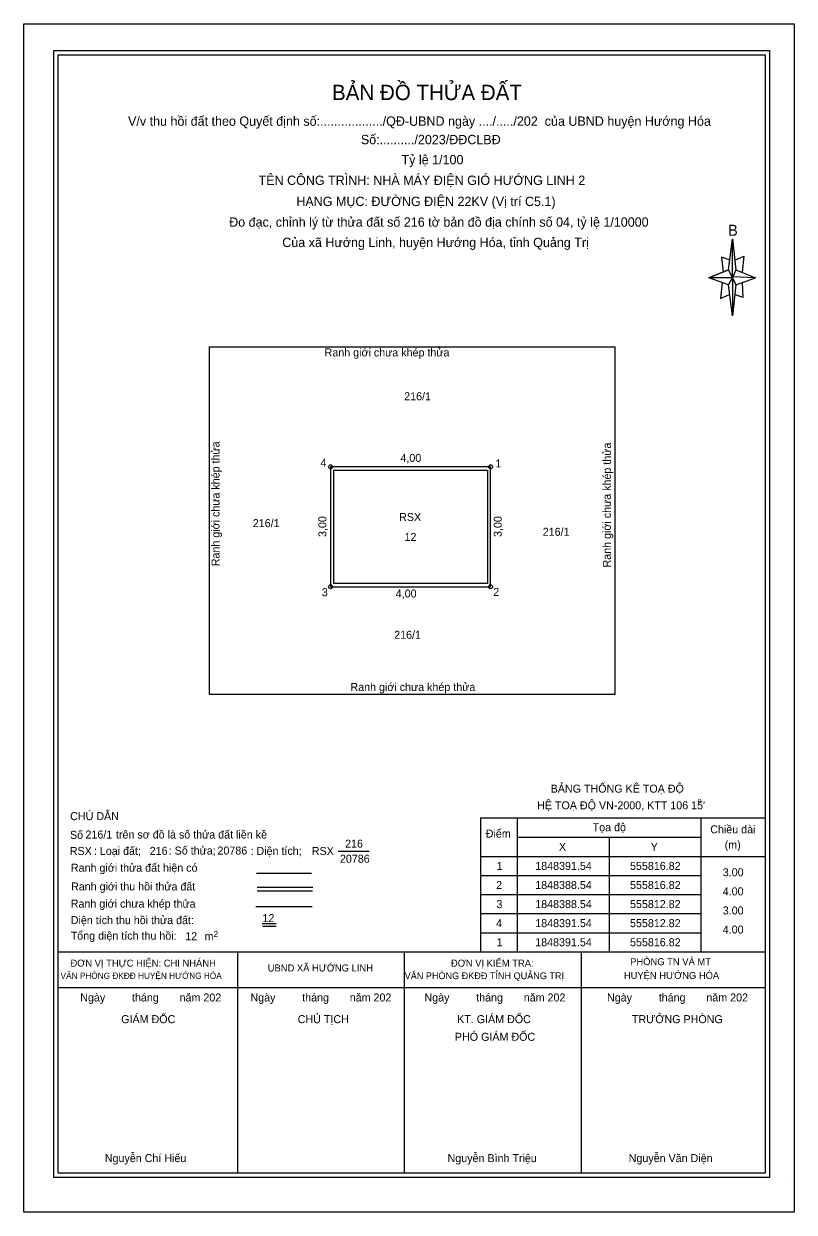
# Model space of a CAD drawing. Extents: x 554477 to 556972, y 1848154 to 1850269.
# Drawn here: x 555805.15 to 555824.41, y 1848372.9 to 1848402.61 of the extents above; entities that cross this region are included whole.
import ezdxf

# ---------------------------------------------------------------- set-up
doc = ezdxf.new("R2010")
doc.units = 0
for name, color, linetype in [('Level 10', 7, 'Continuous'), ('Level 13', 7, 'Continuous'), ('Level 16', 7, 'Continuous'), ('Level 18', 7, 'Continuous'), ('Level 2', 7, 'Continuous'), ('Level 21', 7, 'Continuous'), ('Level 27', 7, 'Continuous'), ('Level 5', 7, 'Continuous'), ('Level 55', 7, 'Continuous'), ('Level 56', 7, 'Continuous'), ('Level 6', 7, 'Continuous'), ('Level 67', 7, 'Continuous'), ('Level 68', 7, 'Continuous'), ('Level 73', 7, 'Continuous')]:
    doc.layers.add(name, color=color, linetype=linetype)

msp = doc.modelspace()

# ---------------------------------------------------------------- linework, layer by layer
at = {"layer": 'Level 10'}
msp.add_lwpolyline([(555816.82, 1848391.536), (555812.82, 1848391.536), (555812.82, 1848388.536), (555816.82, 1848388.536), (555816.82, 1848391.536)], dxfattribs=at)
at = {"layer": 'Level 13'}
msp.add_line((555813.013, 1848381.923), (555813.785, 1848381.923), dxfattribs=at)
at = {"layer": 'Level 16'}
msp.add_line((555810.99, 1848381.027), (555812.374, 1848381.027), dxfattribs=at)
for points in [[(555816.74, 1848391.456), (555816.74, 1848388.616), (555812.9, 1848388.616), (555812.9, 1848391.456), (555816.74, 1848391.456)], [(555812.36, 1848380.539), (555810.957, 1848380.539)]]:
    msp.add_lwpolyline(points, dxfattribs=at)
at = {"layer": 'Level 2'}
msp.add_lwpolyline([(555805.153, 1848402.612), (555824.409, 1848402.612), (555824.409, 1848372.9), (555805.153, 1848372.9)], close=True, dxfattribs=at)
at = {"layer": 'Level 21'}
for centre in [(555812.82, 1848391.536), (555816.82, 1848391.536), (555816.82, 1848391.536), (555812.82, 1848388.536), (555816.82, 1848388.536)]:
    msp.add_circle(centre, 0.05, dxfattribs=at)
at = {"layer": 'Level 27'}
for p, q in [((555823.68, 1848383.266), (555823.68, 1848379.411)), ((555823.68, 1848383.266), (555823.68, 1848379.411)), ((555816.568, 1848382.764), (555823.68, 1848382.764)), ((555816.568, 1848382.764), (555816.568, 1848379.411)), ((555817.486, 1848382.764), (555817.486, 1848379.411)), ((555822.074, 1848382.764), (555822.074, 1848379.411)), ((555817.486, 1848382.274), (555822.074, 1848382.274)), ((555819.78, 1848382.274), (555819.78, 1848379.411)), ((555816.568, 1848381.797), (555823.68, 1848381.797)), ((555816.568, 1848381.32), (555822.074, 1848381.32)), ((555816.568, 1848380.843), (555822.074, 1848380.843)), ((555816.568, 1848380.366), (555822.074, 1848380.366)), ((555816.568, 1848379.888), (555822.074, 1848379.888)), ((555816.568, 1848379.411), (555823.68, 1848379.411)), ((555816.568, 1848379.411), (555823.68, 1848379.411))]:
    msp.add_line(p, q, dxfattribs=at)
at = {"layer": 'Level 56'}
msp.add_lwpolyline([(555809.796, 1848394.533), (555819.922, 1848394.533), (555819.922, 1848385.842), (555809.796, 1848385.842)], close=True, dxfattribs=at)
at = {"layer": 'Level 67'}
for p, q in [((555822.769, 1848396.46), (555822.868, 1848397.235)), ((555822.809, 1848396.699), (555822.59, 1848396.778)), ((555822.59, 1848396.778), (555822.63, 1848396.401)), ((555822.928, 1848396.699), (555823.147, 1848396.798)), ((555823.147, 1848396.798), (555823.107, 1848396.401)), ((555822.769, 1848396.46), (555822.272, 1848396.262)), ((555822.272, 1848396.262), (555822.769, 1848396.46)), ((555822.868, 1848396.262), (555822.769, 1848396.46)), ((555822.769, 1848396.46), (555822.948, 1848396.083)), ((555822.948, 1848396.46), (555823.445, 1848396.262)), ((555822.769, 1848396.083), (555822.272, 1848396.262)), ((555822.868, 1848396.262), (555822.272, 1848396.262)), ((555822.61, 1848396.142), (555822.57, 1848395.745)), ((555823.445, 1848396.262), (555822.868, 1848396.282)), ((555822.868, 1848396.282), (555822.868, 1848396.262)), ((555822.868, 1848396.262), (555822.948, 1848396.083)), ((555822.948, 1848396.083), (555822.868, 1848395.308)), ((555822.948, 1848396.083), (555823.445, 1848396.262)), ((555822.948, 1848396.083), (555823.445, 1848396.262)), ((555823.107, 1848396.142), (555823.127, 1848395.765)), ((555822.57, 1848395.745), (555822.789, 1848395.844)), ((555823.127, 1848395.765), (555822.928, 1848395.844)), ((555810.969, 1848381.375), (555812.344, 1848381.375)), ((555810.99, 1848380.934), (555812.365, 1848380.934)), ((555811.112, 1848380.119), (555811.46, 1848380.119)), ((555811.12, 1848380.048), (555811.462, 1848380.048)), ((555806.016, 1848379.411), (555823.68, 1848379.411)), ((555810.5, 1848373.883), (555810.5, 1848379.411)), ((555814.668, 1848373.883), (555814.668, 1848379.411)), ((555819.096, 1848373.883), (555819.096, 1848379.411)), ((555806.016, 1848378.518), (555823.68, 1848378.518)), ((555824.166, 1848373.668), (555824.166, 1848373.668)), ((555824.166, 1848373.668), (555824.166, 1848373.668)), ((555824.166, 1848373.668), (555824.166, 1848373.668))]:
    msp.add_line(p, q, dxfattribs=at)
for points in [[(555805.907, 1848401.941), (555823.788, 1848401.941), (555823.788, 1848373.768), (555805.907, 1848373.768)], [(555806.016, 1848401.832), (555823.68, 1848401.832), (555823.68, 1848373.876), (555806.016, 1848373.876)], [(555822.868, 1848397.235), (555822.948, 1848396.46), (555822.868, 1848396.262)], [(555822.868, 1848396.262), (555822.868, 1848395.308), (555822.769, 1848396.083)]]:
    msp.add_lwpolyline(points, close=True, dxfattribs=at)

# ---------------------------------------------------------------- texts
at = {"layer": 'Level 13'}
for s, p in [('216', (555813.184, 1848382.014)), ('RSX', (555812.352, 1848381.831)), ('20786', (555813.055, 1848381.637))]:
    msp.add_text(s, height=0.2, dxfattribs=at).set_placement(p)
at = {"layer": 'Level 18'}
msp.add_text('RSX', height=0.2, dxfattribs=at).set_placement((555814.535, 1848390.181))
at = {"layer": 'Level 21'}
for s, p in [('4', (555812.568, 1848391.54)), ('1', (555816.94, 1848391.521)), ('1', (555816.94, 1848391.521)), ('3', (555812.602, 1848388.3)), ('2', (555816.887, 1848388.308))]:
    msp.add_text(s, height=0.2, dxfattribs=at).set_placement(p)
at = {"layer": 'Level 27'}
for s, p in [('Điểm', (555816.699, 1848382.266)), ('Tọa độ', (555819.371, 1848382.425)), ('Chiều dài', (555822.31, 1848382.372)), ('X', (555818.528, 1848381.935)), ('Y', (555820.822, 1848381.935)), ('(m)', (555822.67, 1848381.988)), ('1', (555816.971, 1848381.458)), ('1848391.54', (555817.936, 1848381.458)), ('555816.82', (555820.305, 1848381.458)), ('3.00', (555822.623, 1848381.299)), ('2', (555816.959, 1848380.981)), ('1848388.54', (555817.936, 1848380.981)), ('555816.82', (555820.305, 1848380.981)), ('4.00', (555822.623, 1848380.822)), ('3', (555816.965, 1848380.504)), ('1848388.54', (555817.936, 1848380.504)), ('555812.82', (555820.305, 1848380.504)), ('3.00', (555822.623, 1848380.345)), ('4', (555816.958, 1848380.027)), ('1848391.54', (555817.936, 1848380.027)), ('555812.82', (555820.305, 1848380.027)), ('4.00', (555822.623, 1848379.868)), ('1', (555816.971, 1848379.55)), ('1848391.54', (555817.936, 1848379.55)), ('555816.82', (555820.305, 1848379.55))]:
    msp.add_text(s, height=0.2, dxfattribs=at).set_placement(p)
at = {"layer": 'Level 5'}
for s, p in [('4,00', (555814.567, 1848391.659)), ('4,00', (555814.567, 1848391.659)), ('12', (555814.669, 1848389.683)), ('4,00', (555814.45, 1848388.269)), ('4,00', (555814.45, 1848388.269))]:
    msp.add_text(s, height=0.2, dxfattribs=at).set_placement(p)
for p in [(555812.716, 1848389.782), (555812.716, 1848389.782), (555817.098, 1848389.782), (555817.098, 1848389.782)]:
    msp.add_text('3,00', height=0.2, rotation=90, dxfattribs=at).set_placement(p)
at = {"layer": 'Level 55'}
msp.add_text('Ranh giới chưa khép thửa', height=0.2, rotation=90, dxfattribs=at).set_placement((555810.045, 1848389.05))
at = {"layer": 'Level 56'}
for p in [(555812.672, 1848394.295), (555813.318, 1848385.931)]:
    msp.add_text('Ranh giới chưa khép thửa', height=0.2, dxfattribs=at).set_placement(p)
msp.add_text('Ranh giới chưa khép thửa', height=0.2, rotation=90, dxfattribs=at).set_placement((555819.827, 1848389.019))
at = {"layer": 'Level 6'}
msp.add_text('12', height=0.2, dxfattribs=at).set_placement((555814.669, 1848389.683))
at = {"layer": 'Level 67'}
for s, height, p in [('BẢN ĐỒ THỬA ĐẤT', 0.38401, (555812.857, 1848400.703)), ('V/v thu hồi đất theo Quyết định số:................../QĐ-UBND ngày ..../...../202  của UBND huyện Hướng Hóa', 0.233918, (555807.759, 1848400.061)), ('Số:........../2023/ĐĐCLBĐ', 0.23392, (555813.578, 1848399.6)), ('Tỷ lệ 1/100', 0.23392, (555814.594, 1848399.097)), ('TÊN CÔNG TRÌNH: NHÀ MÁY ĐIỆN GIÓ HƯỚNG LINH 2', 0.23392, (555811.021, 1848398.582)), ('HẠNG MỤC: ĐƯỜNG ĐIỆN 22KV (Vị trí C5.1)', 0.23392, (555811.965, 1848398.054)), ('Đo đạc, chỉnh lý từ thửa đất số 216 tờ bản đồ địa chính số 04, tỷ lệ 1/10000', 0.23392, (555810.286, 1848397.538)), ('B', 0.274, (555822.755, 1848397.313)), ('Của xã Hướng Linh, huyện Hướng Hóa, tỉnh Quảng Trị', 0.23392, (555811.613, 1848397.029)), ('BẢNG THỐNG KÊ TOẠ ĐỘ', 0.2, (555818.322, 1848383.39)), ("HỆ TOẠ ĐỘ VN-2000, KTT 106 15'", 0.2, (555817.983, 1848382.973)), ('o', 0.139, (555821.99, 1848383.125)), ('CHÚ DẪN', 0.2, (555806.313, 1848382.703)), ('Ranh giới thửa đất hiện có', 0.2, (555806.331, 1848381.413)), ('Ranh giới thu hồi thửa đất', 0.2, (555806.335, 1848380.945)), ('Ranh giới chưa khép thửa', 0.2, (555806.327, 1848380.515)), ('Diện tích thu hồi thửa đất:', 0.2, (555806.327, 1848380.103)), ('Tổng diện tích thu hồi:', 0.2, (555806.327, 1848379.714)), ('ĐƠN VỊ THỰC HIỆN: CHI NHÁNH', 0.17544, (555806.32, 1848379.04)), ('UBND XÃ HƯỚNG LINH', 0.17544, (555811.25, 1848378.919)), ('ĐƠN VỊ KIỂM TRA:', 0.17544, (555815.83, 1848379.04)), ('PHÒNG TN VÀ MT', 0.17544, (555820.308, 1848379.076)), ('VĂN PHÒNG ĐKĐĐ HUYỆN HƯỚNG HÓA', 0.15409, (555806.073, 1848378.735)), ('VĂN PHÒNG ĐKĐĐ TỈNH QUẢNG TRỊ', 0.16963, (555814.673, 1848378.727)), ('HUYỆN HƯỚNG HÓA', 0.17544, (555820.151, 1848378.732)), ('Ngày         tháng       năm 202', 0.2, (555806.565, 1848378.169)), ('Ngày         tháng       năm 202', 0.2, (555810.818, 1848378.169)), ('Ngày         tháng       năm 202', 0.2, (555815.167, 1848378.169)), ('Ngày         tháng       năm 202', 0.2, (555819.73, 1848378.169)), ('GIÁM ĐỐC', 0.2, (555807.588, 1848377.627)), (' CHỦ TỊCH', 0.2, (555811.926, 1848377.627)), ('KT. GIÁM ĐỐC', 0.2, (555815.984, 1848377.627)), ('TRƯỞNG PHÒNG', 0.2, (555820.352, 1848377.627)), ('PHÓ GIÁM ĐỐC', 0.2, (555815.928, 1848377.186)), ('Nguyễn Chí Hiếu', 0.2, (555807.179, 1848374.153)), ('Nguyễn Bình Triệu', 0.2, (555815.745, 1848374.153)), ('Nguyễn Văn Diện', 0.2, (555820.272, 1848374.153))]:
    msp.add_text(s, height=height, dxfattribs=at).set_placement(p)
at = {"layer": 'Level 68'}
for s, height, p in [('Số ', 0.2, (555806.308, 1848382.235)), ('216/1', 0.2, (555806.695, 1848382.243)), ('trên sơ đồ là số thửa đất liền kề', 0.2, (555807.458, 1848382.243)), ('RSX', 0.2, (555806.304, 1848381.831)), (': Loại đất;', 0.2, (555806.906, 1848381.834)), ('216', 0.2, (555808.301, 1848381.835)), (': Số thửa; ', 0.2, (555808.775, 1848381.842)), ('20786', 0.2, (555809.994, 1848381.842)), (' : Diện tích;', 0.2, (555810.746, 1848381.835)), ('12', 0.2, (555811.118, 1848380.153)), ('12', 0.2, (555809.188, 1848379.7)), ('m', 0.2, (555809.672, 1848379.7)), ('2', 0.15, (555809.899, 1848379.785))]:
    msp.add_text(s, height=height, dxfattribs=at).set_placement(p)
at = {"layer": 'Level 73'}
for p in [(555814.661, 1848393.199), (555810.877, 1848390.027), (555818.123, 1848389.811), (555814.411, 1848387.236)]:
    msp.add_text('216/1', height=0.2, dxfattribs=at).set_placement(p)

doc.saveas('drawing.dxf')
